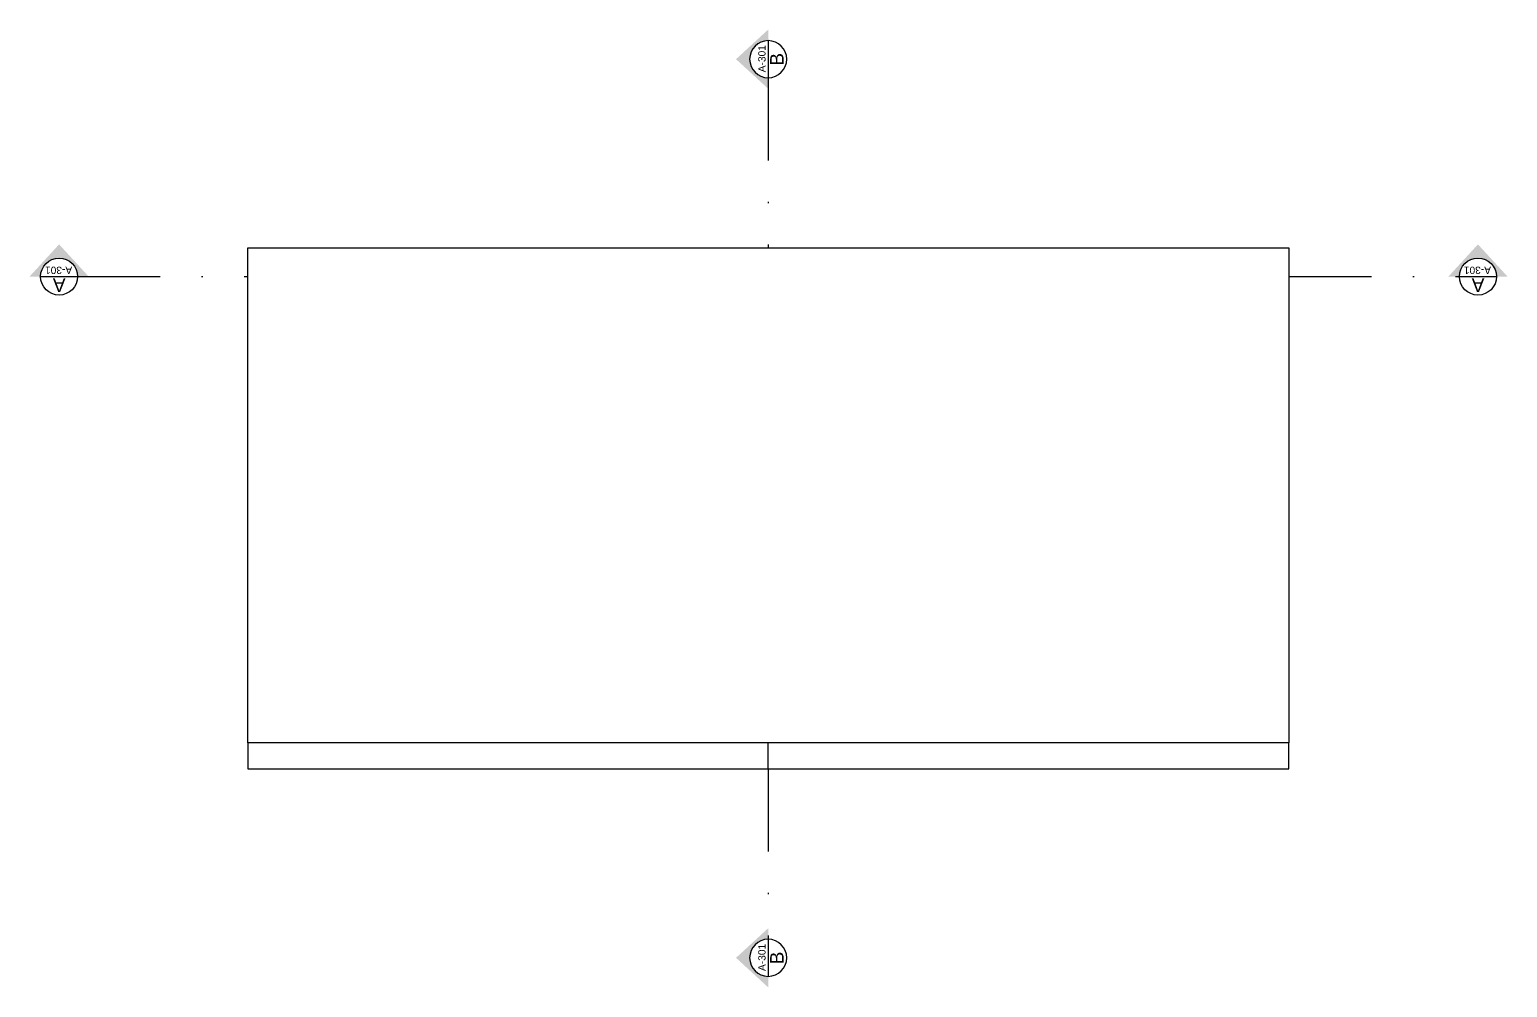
# Model space of a CAD drawing. Header units: millimetres. Extents: x 6384 to 7139, y 3709 to 4012.
# Drawn here: x 6486 to 6599.6, y 3809.9 to 3883.5 of the extents above; entities that cross this region are included whole.
import ezdxf
from ezdxf.enums import TextEntityAlignment as Align

# ---------------------------------------------------------------- set-up
doc = ezdxf.new("R2010")
doc.units = ezdxf.units.MM
doc.linetypes.add('CENTERX2', pattern=[4, 2.5, -0.5, 0.5, -0.5])
doc.linetypes.add('TRATTOPUNTO', pattern=[25.4, 12.7, -6.35, 0, -6.35])
for name, color, linetype in [('prospetti', 2, 'Continuous'), ('simboli', 6, 'Continuous'), ('simboli tratteggiati', 1, 'Continuous')]:
    doc.layers.add(name, color=color, linetype=linetype)
doc.styles.add('ARIAL', font='arial.ttf')

# ---------------------------------------------------------------- blocks, each defined once
blk = doc.blocks.new('section plan')
h = blk.add_hatch(color=256)
h.dxf.hatch_style = 1
h.paths.add_polyline_path([(56.9, 0.3), (46.3, 0.3, -1), (10.7, 0.3), (0.1, 0.3), (28.5, -30.6)])
blk.add_line((46.3, 0.3), (10.7, 0.3))
blk.add_circle((28.5, 0.3), 17.8)
at = {"style": 'ARIAL'}
for tag, height, p in [('A', 13, (28.4, 8.6)), ('A-301', 7, (29, -5.7))]:
    blk.add_attdef(tag, text='', height=height, dxfattribs=at).set_placement(p, align=Align.MIDDLE_CENTER)

msp = doc.modelspace()

# ---------------------------------------------------------------- linework, layer by layer
at = {"layer": 'prospetti'}
for p, q in [((6502.81, 3866.72), (6582.81, 3866.72)), ((6502.81, 3828.72), (6502.81, 3866.72)), ((6582.81, 3866.72), (6582.81, 3828.72)), ((6582.81, 3828.72), (6502.81, 3828.72)), ((6502.81, 3828.72), (6502.81, 3826.72)), ((6542.81, 3826.72), (6542.81, 3828.72)), ((6582.81, 3826.72), (6582.81, 3828.72)), ((6502.81, 3826.72), (6582.81, 3826.72))]:
    msp.add_line(p, q, dxfattribs=at)
at = {"layer": 'simboli tratteggiati', "linetype": 'TRATTOPUNTO', "ltscale": 0.5}
for p, q in [((6542.81, 3879.79), (6542.81, 3866.72)), ((6489.74, 3864.51), (6502.81, 3864.51)), ((6582.81, 3864.52), (6595.91, 3864.52)), ((6542.81, 3826.72), (6542.81, 3813.62))]:
    msp.add_line(p, q, dxfattribs=at)

# ---------------------------------------------------------------- block references
at = {"layer": 'simboli', "color": 0, "linetype": 'CENTERX2', "ltscale": 5}
ref = msp.add_blockref('section plan', (6542.78, 3878.93), dxfattribs=dict(at, xscale=-0.08, yscale=0.08, zscale=0.08, rotation=270))
ref.add_attrib('A-301', 'A-301', dxfattribs={"layer": '0', "ltscale": 5, "height": 0.56, "rotation": 90, "style": 'ARIAL'}).set_placement((6542.32, 3881.25), align=Align.MIDDLE_CENTER)
ref.add_attrib('A', 'B', dxfattribs={"layer": '0', "ltscale": 5, "height": 1.04, "rotation": 90, "style": 'ARIAL'}).set_placement((6543.47, 3881.2), align=Align.MIDDLE_CENTER)
at = {"layer": 'simboli', "color": 0, "linetype": 'CENTERX2', "ltscale": 5, "xscale": 0.08, "yscale": 0.08, "zscale": 0.08, "rotation": 180}
for p in [(6490.6, 3864.54), (6599.62, 3864.54)]:
    msp.add_blockref('section plan', p, dxfattribs=at).add_auto_attribs({'A-301': 'A-301', 'A': 'A'})
at = {"layer": 'simboli', "color": 0, "linetype": 'CENTERX2', "ltscale": 5}
ref = msp.add_blockref('section plan', (6542.78, 3809.92), dxfattribs=dict(at, xscale=-0.08, yscale=0.08, zscale=0.08, rotation=270))
ref.add_attrib('A-301', 'A-301', dxfattribs={"layer": '0', "ltscale": 5, "height": 0.56, "rotation": 90, "style": 'ARIAL'}).set_placement((6542.32, 3812.23), align=Align.MIDDLE_CENTER)
ref.add_attrib('A', 'B', dxfattribs={"layer": '0', "ltscale": 5, "height": 1.04, "rotation": 90, "style": 'ARIAL'}).set_placement((6543.47, 3812.19), align=Align.MIDDLE_CENTER)

doc.saveas('drawing.dxf')
